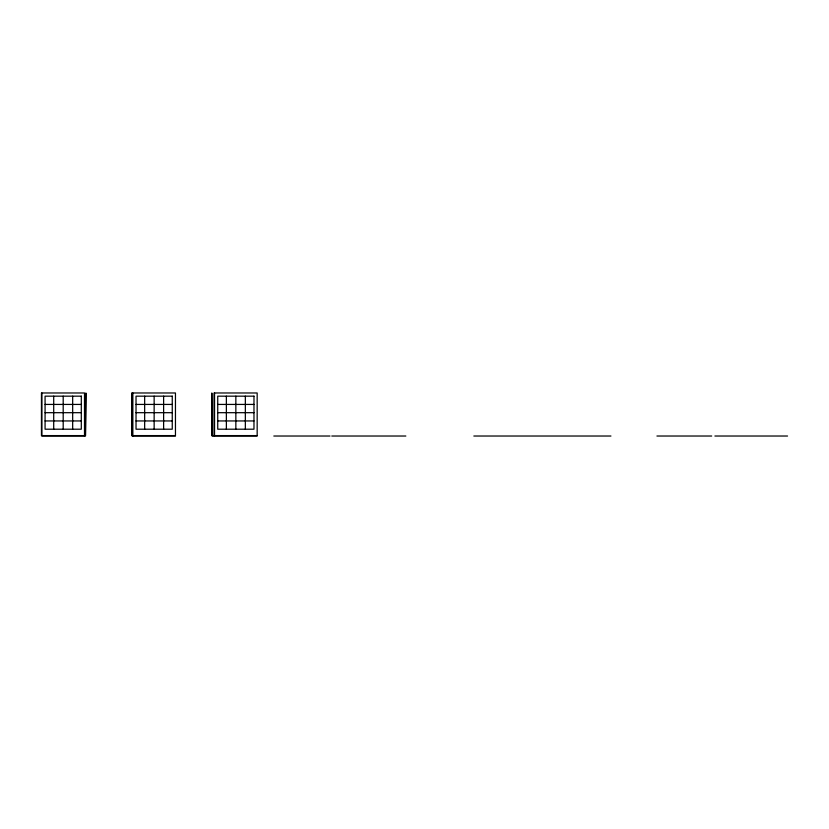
<?xml version="1.0" encoding="UTF-8"?>
<svg xmlns="http://www.w3.org/2000/svg" width="829" height="829" viewBox="0 0 829 829"><rect width="100%" height="100%" fill="white"/><g stroke="black" fill="none" stroke-linecap="round" stroke-linejoin="round"><path stroke-width="1.24" d="M45.077 404.428L81.304 404.428M136.029 404.428L172.256 404.428M217.737 404.428L253.975 404.428M45.077 412.687L81.304 412.687M136.029 412.687L172.256 412.687M217.737 412.687L253.975 412.687M45.077 420.945L81.304 420.945M136.029 420.945L172.256 420.945M217.737 420.945L253.975 420.945M84.506 435.598L41.45 435.598L41.45 392.977L84.506 392.977L84.506 436.023M85.47 435.598L85.895 392.977L85.47 436.023L41.875 436.023L41.875 392.977M132.132 435.598L131.707 392.977L132.132 436.023L175.458 436.023L175.458 392.977L132.402 392.977L132.402 435.598L175.458 435.598M257.166 435.598L211.83 435.598L211.83 392.977L212.265 436.023L257.166 436.023L257.166 392.977L214.11 392.977L214.11 435.598M273.819 436.023L329.983 436.023M331.787 436.023L405.837 436.023M473.836 436.023L610.942 436.023M656.931 436.023L711.696 436.023M714.899 436.023L787.55 436.023M245.343 396.169L245.343 429.204M235.85 396.169L235.85 429.204M226.369 396.169L226.369 429.204M214.535 392.977L214.535 436.023M163.624 396.169L163.624 429.204M154.142 396.169L154.142 429.204M144.66 396.169L144.66 429.204M132.827 392.977L132.827 436.023M72.672 396.169L72.672 429.204M63.191 396.169L63.191 429.204M53.709 396.169L53.709 429.204M81.304 396.169L45.077 396.169L45.077 429.204L81.304 429.204L81.304 396.169M172.256 396.169L136.029 396.169L136.029 429.204L172.256 429.204L172.256 396.169M253.975 396.169L217.737 396.169L217.737 429.204L253.975 429.204L253.975 396.169"/></g></svg>
